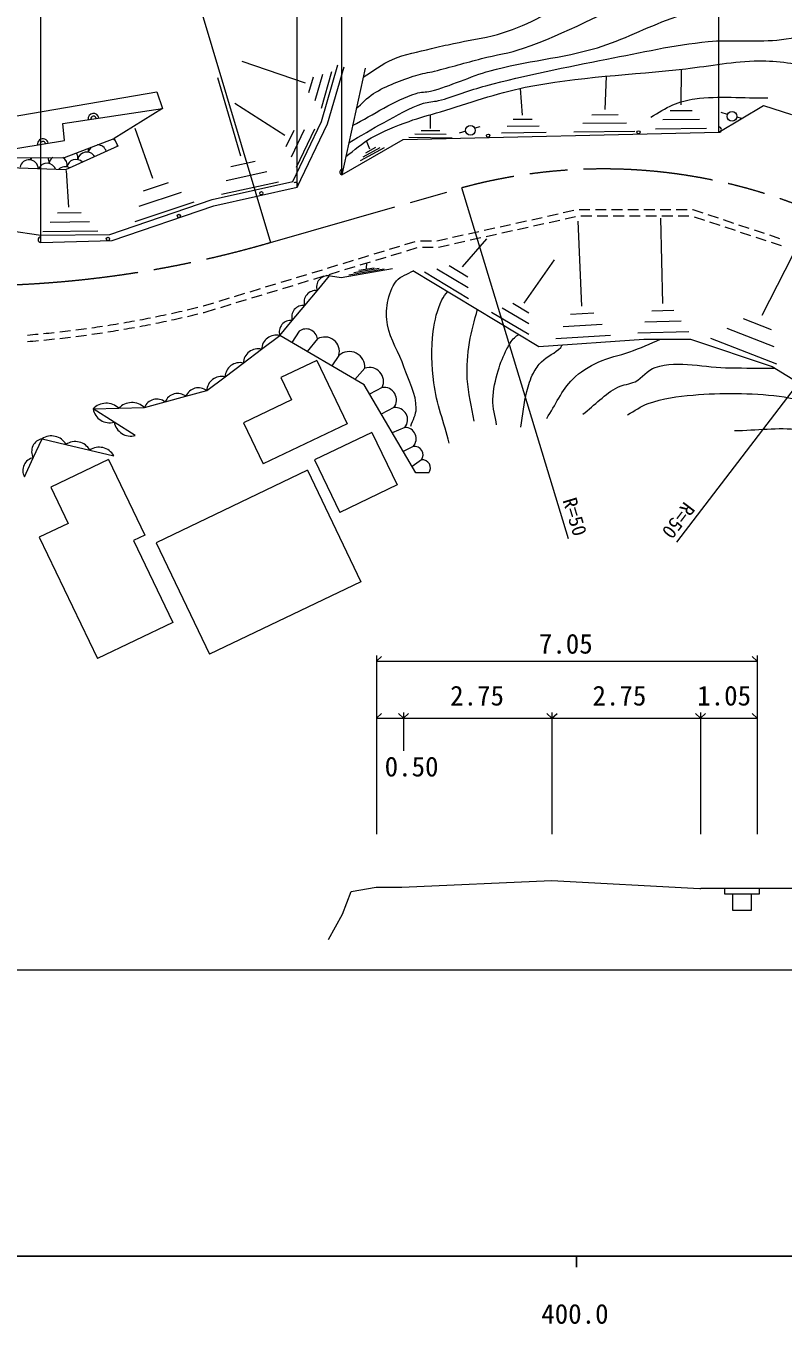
# Model space of a CAD drawing. Units: millimetres, scale not verified. Extents: x 40000 to 680000, y 20000 to 380000.
# Drawn here: x 417002 to 487118, y 198715 to 319019 of the extents above; entities that cross this region are included whole.
import ezdxf
from ezdxf.enums import TextEntityAlignment as Align

# ---------------------------------------------------------------- set-up
doc = ezdxf.new("R2010")
doc.units = ezdxf.units.MM
doc.header["$LTSCALE"] = 1000
doc.linetypes.add('CHAIN', pattern=[18.5, 12, -1.5, 3.5, -1.5])
for name, color, linetype, lineweight in [('M-BMK', 2, 'CHAIN', 13), ('M-TTL-BAND', 7, 'Continuous', 25), ('M-WORK', 1, 'Continuous', 13)]:
    doc.layers.add(name, color=color, linetype=linetype, lineweight=lineweight)
doc.styles.add('ＭＳ ゴシック', font='')
doc.styles.get('ＭＳ ゴシック').set_extended_font_data('MS Gothic')

msp = doc.modelspace()

# ---------------------------------------------------------------- linework, layer by layer
at = {"layer": 'M-BMK'}
msp.add_line((439639, 298952), (457360, 304015), dxfattribs=at)
for centre, radius, start, end in [((470479, 255767), 50000, 57.14898, 105.21106), ((411610, 394944), 100000, 272.18304, 286.27745)]:
    msp.add_arc(centre, radius, start, end, dxfattribs=at)
at = {"layer": 'M-TTL-BAND'}
for p, q in [((40000, 205000), (579000, 205000)), ((468000, 205000), (468000, 204000))]:
    msp.add_line(p, q, dxfattribs=at)
at = {"layer": 'M-WORK'}
for p, q in [((418373, 299620), (418373, 344233)), ((442119, 304081), (442119, 344233)), ((446257, 305233), (446257, 344233)), ((481167, 309171), (481167, 344233)), ((428280, 337005), (439639, 298952)), ((442905, 313717), (437016, 315732)), ((444360, 310153), (445881, 315412)), ((444922, 309939), (446457, 315245)), ((436893, 306944), (434777, 314203)), ((443594, 314283), (443175, 312823)), ((444453, 314524), (443753, 312091)), ((445312, 314765), (444332, 311358)), ((448410, 315112), (446257, 305233)), ((470652, 311277), (470768, 314366)), ((477688, 311704), (477715, 315014)), ((410096, 309638), (429136, 312926)), ((429136, 312926), (429637, 311357)), ((462979, 310761), (462793, 313236)), ((440977, 308878), (436349, 311834)), ((481167, 309171), (485306, 311641)), ((485306, 311641), (487909, 310806)), ((420419, 309985), (429637, 311357)), ((429637, 311357), (425164, 308587)), ((454463, 309510), (454455, 310796)), ((471844, 310775), (469422, 310749)), ((478698, 311166), (476670, 311140)), ((481984, 310821), (481386, 310989)), ((483309, 310450), (482841, 310581)), ((420568, 308392), (420419, 309985)), ((428739, 304879), (427111, 309530)), ((441819, 309335), (441083, 307817)), ((442776, 309387), (441548, 306856)), ((441703, 304604), (444360, 310153)), ((443732, 309439), (442014, 305896)), ((442119, 304081), (444922, 309939)), ((455331, 309288), (453599, 309304)), ((457725, 309277), (457131, 309092)), ((459039, 309685), (458574, 309541)), ((464537, 309745), (461576, 309713)), ((463899, 310358), (462122, 310338)), ((473402, 309248), (467749, 309188)), ((472623, 310012), (468586, 309968)), ((480037, 309528), (475304, 309468)), ((479368, 310347), (475987, 310304)), ((411117, 306842), (420568, 308392)), ((420571, 306831), (425164, 308587)), ((425164, 308587), (425498, 307886)), ((446257, 305233), (451931, 308504)), ((448854, 307616), (448531, 308363)), ((451931, 308504), (481167, 309171)), ((456489, 308635), (452449, 308672)), ((455910, 308962), (453024, 308988)), ((465176, 309133), (461031, 309088)), ((414714, 306797), (420571, 306831)), ((425498, 307886), (420659, 305683)), ((450173, 307721), (447965, 306515)), ((449777, 307736), (448200, 306874)), ((449381, 307750), (448435, 307233)), ((420659, 305683), (415486, 305884)), ((420980, 302238), (420770, 305633)), ((438243, 306447), (435976, 305956)), ((430180, 304491), (427841, 303716)), ((434246, 302941), (441703, 304604)), ((440404, 304547), (435114, 303402)), ((439324, 305497), (435545, 304679)), ((431366, 303587), (427469, 302295)), ((434409, 302363), (442119, 304081)), ((467236, 271500), (457360, 304015)), ((424772, 299699), (434246, 302941)), ((424997, 299142), (434409, 302363)), ((432552, 302683), (427096, 300874)), ((468235, 302008), (469235, 302008)), ((469735, 302008), (470735, 302008)), ((471235, 302008), (472235, 302008)), ((472735, 302008), (473735, 302008)), ((474235, 302008), (475235, 302008)), ((475735, 302008), (476735, 302008)), ((477235, 302008), (478235, 302008)), ((478735, 302008), (478761, 302008)), ((478761, 302008), (479686, 301701)), ((422889, 300853), (419245, 300794)), ((422108, 301690), (419921, 301654)), ((462375, 300739), (463351, 300956)), ((463839, 301065), (464815, 301282)), ((465303, 301391), (466279, 301608)), ((465465, 300812), (466441, 301029)), ((466767, 301716), (467744, 301934)), ((466929, 301138), (467905, 301355)), ((468483, 293063), (468137, 300933)), ((468399, 301408), (469399, 301408)), ((469899, 301408), (470899, 301408)), ((471399, 301408), (472399, 301408)), ((472899, 301408), (473899, 301408)), ((474399, 301408), (475399, 301408)), ((475971, 293304), (475802, 301213)), ((475899, 301408), (476899, 301408)), ((477399, 301408), (478399, 301408)), ((478887, 301334), (479837, 301020)), ((480160, 301543), (481109, 301227)), ((480311, 300863), (481261, 300550)), ((481583, 301070), (482532, 300754)), ((415452, 300076), (418373, 299620)), ((418373, 299620), (424772, 299699)), ((418373, 298958), (418373, 299620)), ((423671, 300016), (418568, 299933)), ((456518, 299436), (457494, 299653)), ((457982, 299762), (458958, 299979)), ((459446, 300087), (460423, 300305)), ((459608, 299509), (460584, 299726)), ((460911, 300413), (461887, 300630)), ((461072, 299834), (462048, 300052)), ((462536, 300160), (463512, 300377)), ((464000, 300486), (464977, 300703)), ((481736, 300393), (482685, 300079)), ((483007, 300596), (483956, 300281)), ((483160, 299922), (484109, 299608)), ((484430, 300123), (485379, 299808)), ((485854, 299650), (486802, 299334)), ((418373, 298958), (424997, 299142)), ((450670, 298326), (451627, 298617)), ((452105, 298763), (453062, 299054)), ((452266, 298185), (453222, 298476)), ((453554, 299104), (454554, 299104)), ((453718, 298504), (454718, 298504)), ((455054, 299110), (456030, 299327)), ((455215, 298531), (456191, 298748)), ((456679, 298857), (457656, 299074)), ((457439, 296696), (459674, 299297)), ((458144, 299183), (459120, 299400)), ((484584, 299451), (485534, 299137)), ((486008, 298980), (486958, 298667)), ((446366, 297014), (447322, 297306)), ((447801, 297452), (448757, 297743)), ((447961, 296873), (448918, 297165)), ((449236, 297889), (450192, 298180)), ((449396, 297310), (450353, 297602)), ((450831, 297747), (451788, 298039)), ((463149, 293320), (465962, 297359)), ((477287, 271174), (497602, 297771)), ((485183, 292205), (488012, 297768)), ((442061, 295703), (443018, 295994)), ((443496, 296140), (444453, 296432)), ((444931, 296577), (445887, 296869)), ((445091, 295999), (446048, 296290)), ((446186, 295717), (450942, 296535)), ((446526, 296436), (447483, 296727)), ((450189, 296485), (446900, 295928)), ((449721, 296533), (447371, 296135)), ((449253, 296580), (447843, 296341)), ((448549, 296546), (448556, 297054)), ((452828, 296368), (464509, 289326)), ((457976, 293738), (453922, 296188)), ((457956, 294738), (455060, 296488)), ((457935, 295738), (456198, 296788)), ((439191, 294829), (440148, 295120)), ((440626, 295266), (441583, 295557)), ((440787, 294688), (441743, 294979)), ((442222, 295125), (443178, 295416)), ((443656, 295562), (444613, 295853)), ((443966, 294483), (445116, 295866)), ((444800, 295910), (446186, 295717)), ((434887, 293517), (435843, 293809)), ((436321, 293954), (437278, 294246)), ((436482, 293376), (437439, 293668)), ((437756, 294392), (438713, 294683)), ((437917, 293813), (438873, 294105)), ((439352, 294250), (440308, 294542)), ((442816, 293101), (443966, 294483)), ((433452, 293080), (434408, 293372)), ((433612, 292502), (434569, 292793)), ((435047, 292939), (436004, 293230)), ((441665, 291718), (442816, 293101)), ((463564, 290412), (460112, 292462)), ((463563, 291411), (461097, 292875)), ((463561, 292410), (462082, 293288)), ((469600, 292403), (467430, 292274)), ((476996, 292659), (474974, 292601)), ((440515, 290336), (441665, 291718)), ((470371, 291360), (466754, 291145)), ((477692, 291668), (474322, 291571)), ((486065, 290862), (483455, 291883)), ((438823, 289057), (440515, 290336)), ((448322, 285754), (440515, 290336)), ((442311, 290727), (441619, 289688)), ((444000, 290015), (443036, 288856)), ((464509, 289326), (474221, 289993)), ((471143, 290317), (466078, 290016)), ((478387, 290676), (473670, 290540)), ((474221, 289993), (478560, 289993)), ((478560, 289993), (486103, 287457)), ((486534, 287684), (480445, 290065)), ((486300, 289273), (481950, 290974)), ((437131, 287778), (438823, 289057)), ((435439, 286499), (437131, 287778)), ((443936, 288024), (440619, 286436)), ((443936, 288024), (446747, 282154)), ((445986, 288486), (445322, 287515)), ((433747, 285221), (435439, 286499)), ((440619, 286436), (441609, 284367)), ((448396, 287297), (447471, 286254)), ((486103, 287457), (497784, 280281)), ((431821, 284697), (433747, 285221)), ((453095, 277611), (448322, 285754)), ((449989, 285513), (448825, 284897)), ((427970, 283649), (429895, 284173)), ((429895, 284173), (431821, 284697)), ((441609, 284367), (437155, 282234)), ((423212, 283522), (425591, 283585)), ((425166, 282290), (423212, 283522)), ((425591, 283585), (427970, 283649)), ((451083, 283644), (449913, 283041)), ((427120, 281058), (425166, 282290)), ((437155, 282234), (438976, 278432)), ((446747, 282154), (438976, 278432)), ((452102, 281807), (450930, 281305)), ((417682, 279002), (418497, 280760)), ((418497, 280760), (420706, 280237)), ((449039, 281353), (443726, 278808)), ((449039, 281353), (451373, 276480)), ((420706, 280237), (422915, 279713)), ((422915, 279713), (425124, 279189)), ((452856, 280054), (451944, 279575)), ((416866, 277243), (417682, 279002)), ((424651, 278836), (419289, 276268)), ((424651, 278836), (428007, 271828)), ((443726, 278808), (446060, 273935)), ((453632, 278801), (452762, 278179)), ((443069, 277837), (429049, 271122)), ((443069, 277837), (448015, 267512)), ((454311, 277601), (453095, 277611)), ((419289, 276268), (420901, 272902)), ((451373, 276480), (446060, 273935)), ((420901, 272902), (418237, 271627)), ((418237, 271627), (423618, 260392)), ((428007, 271828), (426960, 271327)), ((426960, 271327), (430597, 263734)), ((429049, 271122), (433994, 260797)), ((448015, 267512), (433994, 260797)), ((430597, 263734), (423618, 260392)), ((449470, 260662), (449470, 244121)), ((449470, 260162), (449940, 260573)), ((449470, 260162), (484720, 260162)), ((484720, 260162), (484251, 260573)), ((484720, 260662), (484720, 244121)), ((449470, 254881), (449940, 255292)), ((451970, 254881), (451501, 255292)), ((451970, 255381), (451970, 251849)), ((451970, 254881), (452440, 255292)), ((465720, 254881), (465251, 255292)), ((465720, 255381), (465720, 244121)), ((465720, 254881), (466190, 255292)), ((479470, 254881), (479001, 255292)), ((479470, 255381), (479470, 244121)), ((479470, 254881), (479940, 255292)), ((484720, 254881), (484251, 255292)), ((449470, 254881), (484720, 254881)), ((451827, 239194), (465676, 239820)), ((465676, 239820), (479421, 239079)), ((446311, 236690), (447133, 238803)), ((447133, 238803), (449441, 239194)), ((449441, 239194), (451827, 239194)), ((488091, 239076), (479519, 239076)), ((481690, 239076), (481690, 238576)), ((481690, 238576), (484940, 238576)), ((482440, 238576), (482440, 237076)), ((484190, 237076), (484190, 238576)), ((484940, 238576), (484940, 239076)), ((482440, 237076), (484190, 237076)), ((445020, 234343), (446311, 236690)), ((512760, 231515), (310880, 231515))]:
    msp.add_line(p, q, dxfattribs=at)
for centre, radius in [((482394, 310636), 450), ((458170, 309344), 450), ((473734, 309162), 150), ((459798, 308854), 150), ((438803, 303512), 150), ((431160, 301419), 150), ((424588, 299287), 150)]:
    msp.add_circle(centre, radius, dxfattribs=at)
for centre, radius, start, end in [((423261, 310408), 500, 8.46595, 188.46595), ((423261, 310408), 250, 8.46595, 188.46595), ((481165, 309421), 250, 270.52924, 90.52924), ((418567, 308064), 500, 9.31611, 189.31611), ((418567, 308064), 250, 9.31611, 189.31611), ((423623, 307150), 851, 17.26192, 89.36194), ((424619, 307825), 851, 163.51648, 169.10777), ((422948, 308147), 851, 349.10777, 354.37818), ((424619, 307825), 851, 41.14127, 58.3352), ((418285, 306443), 851, 154.23092, 169.10777), ((416613, 306765), 851, 349.10777, 3.23608), ((418285, 306443), 851, 349.10777, 26.42202), ((419957, 306121), 851, 124.33253, 169.10777), ((419957, 306121), 851, 349.10777, 56.32041), ((420954, 306797), 851, 349.10777, 32.34957), ((422626, 306475), 851, 30.85463, 169.10777), ((421951, 307472), 851, 349.10777, 13.77746), ((423623, 307150), 851, 132.48973, 169.10777), ((424619, 307825), 851, 3.23757, 9.78542), ((417288, 305768), 851, 0.86199, 169.10777), ((418960, 305446), 851, 18.60014, 156.96627), ((420632, 305125), 851, 60.24057, 136.70738), ((421629, 305800), 851, 44.82733, 169.10777), ((446310, 305477), 250, 77.7071, 257.7071), ((441963, 304277), 250, 308.49545, 128.49545), ((418373, 299208), 250, 90, 270), ((444970, 294817), 1059, 82.08871, 198.38823), ((443820, 293435), 1059, 82.08871, 198.38823), ((408690, 391866), 101842, 282.35283, 282.91543), ((408690, 391866), 101842, 283.19673, 283.75932), ((408690, 391866), 101842, 284.04062, 284.07177), ((408690, 391866), 102442, 283.96672, 284.08019), ((442670, 292052), 1059, 82.08871, 198.38823), ((408690, 391866), 101842, 278.13336, 278.69596), ((408690, 391866), 101842, 278.97726, 279.53985), ((408690, 391866), 101842, 279.82115, 280.38375), ((408690, 391866), 101842, 280.66504, 281.22764), ((408690, 391866), 102442, 280.61091, 281.17021), ((408690, 391866), 101842, 281.50894, 282.07153), ((408690, 391866), 102442, 281.44986, 282.00917), ((408690, 391866), 102442, 282.28882, 282.84812), ((408690, 391866), 102442, 283.12777, 283.68707), ((441520, 290670), 1059, 82.08871, 198.38823), ((408690, 391866), 101842, 274.75779, 275.32038), ((408690, 391866), 101842, 275.60168, 276.16428), ((408690, 391866), 102442, 275.5772, 276.13651), ((408690, 391866), 101842, 276.44557, 277.00817), ((408690, 391866), 102442, 276.41616, 276.97546), ((408690, 391866), 101842, 277.28947, 277.85206), ((408690, 391866), 102442, 277.25511, 277.81441), ((408690, 391866), 102442, 278.09406, 278.65336), ((408690, 391866), 102442, 278.93301, 279.49231), ((408690, 391866), 102442, 279.77196, 280.33126), ((440196, 288999), 1375, 76.59405, 177.5682), ((442950, 289882), 1059, 7.21882, 127.08166), ((444674, 288837), 1358, 345.02167, 119.78194), ((408690, 391866), 102442, 274.73825, 275.29755), ((438504, 287720), 1375, 76.59405, 177.5682), ((446943, 287389), 1456, 356.3585, 131.11877), ((436812, 286441), 1375, 76.59405, 177.5682), ((435120, 285162), 1375, 76.59405, 177.5682), ((448821, 286073), 1296, 334.38016, 109.14043), ((432980, 284239), 1246, 51.98958, 158.44935), ((450147, 284350), 1173, 322.9572, 97.71747), ((424433, 282388), 1666, 45.94647, 137.12221), ((426812, 282452), 1666, 45.94647, 137.12221), ((429128, 283191), 1246, 51.98958, 158.44935), ((431054, 283715), 1246, 51.98958, 158.44935), ((424767, 283822), 1584, 190.95331, 284.58918), ((451210, 282513), 1138, 321.64634, 96.40661), ((426721, 282591), 1584, 190.95331, 284.58918), ((452114, 280773), 1033, 315.90222, 90.66249), ((418715, 279591), 1189, 100.54451, 209.69475), ((419362, 279488), 1538, 29.10976, 124.20457), ((421571, 278964), 1538, 29.10976, 124.20457), ((423780, 278440), 1538, 29.10976, 124.20457), ((452983, 279266), 798, 324.36263, 99.1229), ((417899, 277833), 1189, 100.54451, 209.69475), ((453722, 278060), 747, 322.14585, 96.90612), ((479519, 240905), 1829, 266.91579, 270)]:
    msp.add_arc(centre, radius, start, end, dxfattribs=at)
for points, knots in [([(447587, 311334), (448119, 311805), (448584, 312366), (449184, 312746), (450390, 313511), (451763, 313993), (453120, 314437), (453678, 314620), (454267, 314691), (454837, 314833), (456296, 315196), (457738, 315623), (459195, 315995), (460486, 316326), (461816, 316517), (463078, 316946), (466959, 318267), (470540, 320349), (474330, 321912), (475647, 322455), (476947, 323063), (478319, 323444), (479000, 323633), (479710, 323691), (480406, 323814)], [0, 0, 0, 0, 1, 1, 1, 2, 2, 2, 3, 3, 3, 4, 4, 4, 5, 5, 5, 6, 6, 6, 7, 7, 7, 8, 8, 8, 8]), ([(447253, 309801), (449216, 310792), (451049, 312102), (453144, 312773), (453570, 312909), (454036, 312870), (454471, 312977), (456356, 313441), (458110, 314344), (459981, 314864), (463249, 315773), (466683, 316023), (469929, 317007), (472275, 317718), (474456, 318895), (476766, 319711), (479454, 320661), (482111, 321832), (484929, 322262), (486190, 322455), (487480, 322262), (488756, 322262)], [0, 0, 0, 0, 1, 1, 1, 2, 2, 2, 3, 3, 3, 4, 4, 4, 5, 5, 5, 6, 6, 6, 7, 7, 7, 7]), ([(448230, 314285), (449138, 314829), (449981, 315498), (450954, 315916), (452096, 316407), (453341, 316613), (454546, 316920), (455229, 317094), (455918, 317244), (456606, 317395), (457959, 317692), (459347, 317846), (460674, 318241), (461925, 318612), (463158, 319072), (464319, 319667), (465084, 320059), (465700, 320717), (466485, 321067), (466885, 321245), (467331, 321296), (467753, 321410)], [0, 0, 0, 0, 1, 1, 1, 2, 2, 2, 3, 3, 3, 4, 4, 4, 5, 5, 5, 6, 6, 6, 7, 7, 7, 7]), ([(446902, 308194), (447991, 308822), (449058, 309490), (450169, 310080), (451362, 310714), (452530, 311435), (453815, 311854), (454259, 311998), (454741, 311989), (455195, 312100), (456683, 312465), (458099, 313085), (459580, 313480), (463284, 314467), (467052, 315205), (470814, 315943), (473922, 316554), (477023, 317261), (480175, 317569), (482284, 317776), (484422, 317517), (486531, 317717), (488902, 317942), (491229, 318505), (493577, 318900)], [0, 0, 0, 0, 1, 1, 1, 2, 2, 2, 3, 3, 3, 4, 4, 4, 5, 5, 5, 6, 6, 6, 7, 7, 7, 8, 8, 8, 8]), ([(446623, 306909), (447410, 307490), (448139, 308162), (448986, 308651), (450088, 309287), (451291, 309738), (452485, 310179), (453435, 310530), (454421, 310777), (455392, 311065), (457997, 311840), (460561, 312796), (463226, 313332), (468121, 314317), (473144, 314497), (478106, 315056), (480355, 315310), (482593, 315766), (484856, 315795), (486636, 315819), (488399, 315435), (490177, 315352), (491851, 315274), (493557, 315614), (495203, 315303), (495566, 315234), (495893, 315040), (496238, 314909)], [0, 0, 0, 0, 1, 1, 1, 2, 2, 2, 3, 3, 3, 4, 4, 4, 5, 5, 5, 6, 6, 6, 7, 7, 7, 8, 8, 8, 9, 9, 9, 9]), ([(474881, 310564), (475561, 310946), (476198, 311416), (476920, 311711), (477572, 311978), (478262, 312166), (478959, 312263), (481189, 312574), (483462, 312320), (485713, 312348)], [0, 0, 0, 0, 1, 1, 1, 2, 2, 2, 3, 3, 3, 3]), ([(452654, 281944), (452818, 282486), (453145, 283004), (453147, 283570), (453152, 284906), (452447, 286150), (452013, 287413), (451561, 288732), (450745, 289936), (450486, 291306), (450358, 291984), (450351, 292699), (450486, 293375), (450628, 294090), (450848, 294843), (451324, 295395), (451719, 295855), (452363, 296022), (452882, 296335)], [0, 0, 0, 0, 1, 1, 1, 2, 2, 2, 3, 3, 3, 4, 4, 4, 5, 5, 5, 6, 6, 6, 6]), ([(456202, 280368), (455725, 282224), (455022, 284036), (454773, 285935), (454565, 287515), (454521, 289134), (454723, 290715), (454851, 291711), (455082, 292714), (455512, 293622), (455650, 293914), (455887, 294148), (456074, 294411)], [0, 0, 0, 0, 1, 1, 1, 2, 2, 2, 3, 3, 3, 4, 4, 4, 4]), ([(458517, 282388), (458304, 283702), (457945, 285000), (457877, 286329), (457820, 287447), (457909, 288573), (458074, 289680), (458229, 290724), (458569, 291731), (458817, 292757)], [0, 0, 0, 0, 1, 1, 1, 2, 2, 2, 3, 3, 3, 3]), ([(460587, 282043), (460472, 282831), (460227, 283611), (460242, 284408), (460259, 285310), (460483, 286202), (460735, 287069), (460937, 287766), (461209, 288447), (461548, 289089), (461741, 289455), (461950, 289824), (462237, 290123), (462360, 290251), (462524, 290332), (462667, 290436)], [0, 0, 0, 0, 1, 1, 1, 2, 2, 2, 3, 3, 3, 4, 4, 4, 5, 5, 5, 5]), ([(465231, 282646), (466035, 283862), (466616, 285260), (467645, 286293), (468314, 286964), (469157, 287457), (470010, 287869), (470927, 288312), (471962, 288454), (472917, 288805), (473885, 289162), (474822, 289597), (475775, 289993)], [0, 0, 0, 0, 1, 1, 1, 2, 2, 2, 3, 3, 3, 4, 4, 4, 4]), ([(462829, 281821), (463013, 282930), (463098, 284060), (463383, 285147), (463536, 285730), (463717, 286314), (463999, 286847), (464202, 287232), (464457, 287596), (464762, 287906), (465276, 288429), (466026, 288685), (466524, 289224), (466591, 289297), (466629, 289391), (466682, 289475)], [0, 0, 0, 0, 1, 1, 1, 2, 2, 2, 3, 3, 3, 4, 4, 4, 5, 5, 5, 5]), ([(468581, 283041), (469665, 283878), (470618, 284920), (471833, 285553), (472321, 285808), (472916, 285802), (473410, 286046), (474096, 286386), (474552, 287146), (475282, 287377), (477491, 288073), (479914, 287342), (482229, 287327), (483604, 287318), (484978, 287311), (486353, 287303)], [0, 0, 0, 0, 1, 1, 1, 2, 2, 2, 3, 3, 3, 4, 4, 4, 5, 5, 5, 5]), ([(472720, 282991), (473360, 283336), (473956, 283783), (474641, 284026), (475965, 284496), (477381, 284691), (478780, 284814), (481431, 285048), (484117, 285001), (486762, 284716), (487979, 284585), (489147, 284150), (490359, 283977), (490897, 283900), (491442, 283888), (491983, 283844)], [0, 0, 0, 0, 1, 1, 1, 2, 2, 2, 3, 3, 3, 4, 4, 4, 5, 5, 5, 5]), ([(482623, 281513), (484627, 281546), (486644, 281845), (488635, 281612), (489560, 281503), (490438, 281140), (491345, 280922), (492065, 280748), (492872, 280803), (493512, 280429), (493723, 280306), (493800, 280020), (494005, 279887), (494448, 279601), (495007, 279559), (495508, 279395), (496305, 279132), (497144, 278974), (497898, 278606), (500036, 277562), (502098, 276268), (503831, 274637), (504057, 274424), (504236, 274161), (504396, 273894), (505107, 272711), (505479, 271351), (506126, 270131), (506675, 269096), (507216, 268040), (507949, 267126), (508632, 266274), (509454, 265532), (510314, 264859), (511154, 264202), (512118, 263721), (513020, 263151)], [0, 0, 0, 0, 1, 1, 1, 2, 2, 2, 3, 3, 3, 4, 4, 4, 5, 5, 5, 6, 6, 6, 7, 7, 7, 8, 8, 8, 9, 9, 9, 10, 10, 10, 11, 11, 11, 12, 12, 12, 12])]:
    msp.add_open_spline(points, degree=3, knots=knots, dxfattribs=at)

# ---------------------------------------------------------------- texts
at = {"layer": 'M-TTL-BAND', "style": 'ＭＳ ゴシック'}
msp.add_text('400.0', height=1833, dxfattribs=at).set_placement((467844, 198195), align=Align.BOTTOM_CENTER)
at = {"layer": 'M-WORK', "style": 'ＭＳ ゴシック'}
for rotation, p in [(286.895, (467355, 271509)), (232.626, (475499, 272397))]:
    msp.add_text('R=50', height=1320, rotation=rotation, dxfattribs=at).set_placement(p, align=Align.BOTTOM_RIGHT)
for s, p in [('7.05', (467000, 260299)), ('2.75', (458781, 255487)), ('2.75', (471964, 255487)), ('1.05', (481666, 255487)), ('0.50', (452717, 248915))]:
    msp.add_text(s, height=1833, dxfattribs=at).set_placement(p, align=Align.BOTTOM_CENTER)

doc.saveas('drawing.dxf')
